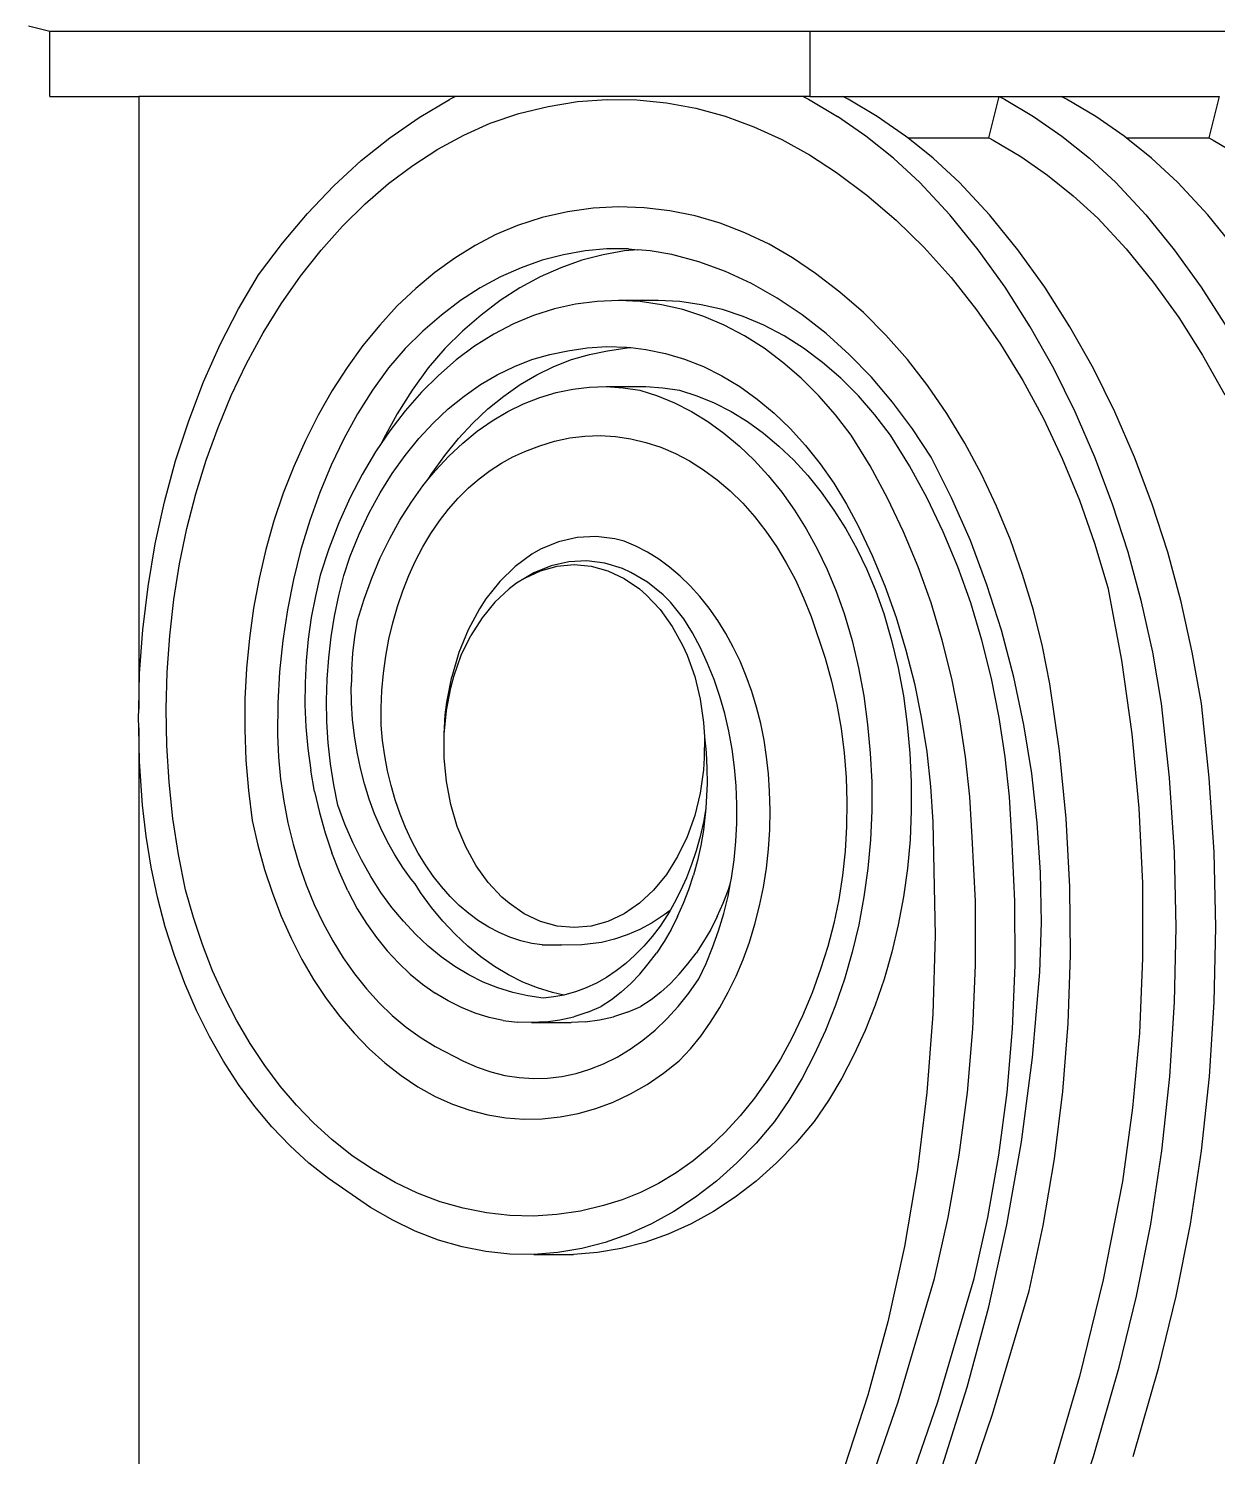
# Model space of a CAD drawing. Extents: x -1563 to 1637, y -685 to 815.
# Drawn here: x 573 to 708.5, y 372.3 to 535.1 of the extents above; entities that cross this region are included whole.
import ezdxf

# ---------------------------------------------------------------- set-up
doc = ezdxf.new("R2010")
doc.units = 0
doc.header["$MEASUREMENT"] = 0
doc.layers.get('0').update_dxf_attribs({"linetype": 'CONTINUOUS'})

msp = doc.modelspace()

# ---------------------------------------------------------------- linework, layer by layer
at = {"color": 22}
for p, q in [((573.02, 535.36), (575.43, 534.76)), ((575.43, 531.03), (575.43, 534.76)), ((575.43, 534.76), (662.05, 534.76)), ((662.05, 534.76), (662.05, 527.3)), ((662.05, 534.76), (768.12, 534.76)), ((575.43, 527.3), (575.43, 531.03)), ((575.43, 527.3), (585.58, 527.3)), ((585.58, 527.3), (585.58, 457.5)), ((621.68, 527.3), (585.58, 527.3)), ((621.68, 527.3), (620.98, 526.96)), ((661.27, 527.3), (621.68, 527.3)), ((662.05, 527.3), (661.27, 527.3)), ((661.27, 527.3), (661.88, 527)), ((662.05, 527.3), (665.79, 527.3)), ((666.4, 527), (665.79, 527.3)), ((665.79, 527.3), (683.6, 527.3)), ((682.43, 522.59), (683.6, 527.3)), ((683.6, 527.3), (684.21, 527)), ((683.6, 527.3), (690.68, 527.3)), ((691.28, 527), (690.68, 527.3)), ((690.68, 527.3), (708.67, 527.3)), ((708.67, 527.3), (707.5, 522.59)), ((617.53, 524.93), (620.98, 526.96)), ((628.89, 525.37), (632.22, 526.19)), ((632.22, 526.19), (635.58, 526.73)), ((635.58, 526.73), (638.96, 526.98)), ((638.96, 526.98), (642.34, 526.93)), ((642.34, 526.93), (645.71, 526.6)), ((645.71, 526.6), (649.06, 525.98)), ((649.06, 525.98), (652.38, 525.07)), ((661.88, 527), (665.2, 525.04)), ((669.72, 525.04), (666.4, 527)), ((684.21, 527), (687.53, 525.04)), ((694.61, 525.04), (691.28, 527)), ((614.17, 522.62), (617.53, 524.93)), ((622.61, 522.92), (625.61, 524.26)), ((625.61, 524.26), (628.89, 525.37)), ((652.38, 525.07), (655.65, 523.87)), ((668.43, 522.79), (665.2, 525.04)), ((672.95, 522.79), (669.72, 525.04)), ((687.53, 525.04), (690.76, 522.79)), ((697.84, 522.79), (694.61, 525.04)), ((610.92, 520.01), (614.17, 522.62)), ((619.67, 521.32), (622.61, 522.92)), ((655.65, 523.87), (658.87, 522.4)), ((658.87, 522.4), (662.01, 520.66)), ((671.56, 520.29), (668.43, 522.79)), ((673.21, 522.59), (672.95, 522.79)), ((673.21, 522.59), (682.43, 522.59)), ((676.08, 520.29), (673.21, 522.59)), ((682.43, 522.59), (682.94, 522.33)), ((690.76, 522.79), (693.89, 520.29)), ((698.1, 522.59), (697.84, 522.79)), ((698.1, 522.59), (707.5, 522.59)), ((700.96, 520.29), (698.1, 522.59)), ((707.5, 522.59), (708.01, 522.33)), ((616.82, 519.47), (619.67, 521.32)), ((682.94, 522.33), (686.07, 520.48)), ((708.01, 522.33), (711.14, 520.48)), ((607.79, 517.14), (610.92, 520.01)), ((614.05, 517.39), (616.82, 519.47)), ((662.01, 520.66), (665.07, 518.65)), ((674.57, 517.52), (671.56, 520.29)), ((679.09, 517.52), (676.08, 520.29)), ((686.07, 520.48), (689.11, 518.37)), ((693.89, 520.29), (696.91, 517.52)), ((703.98, 517.52), (700.96, 520.29)), ((665.07, 518.65), (668.53, 516.09)), ((677.98, 513.82), (674.57, 517.52)), ((682.5, 513.82), (679.09, 517.52)), ((689.11, 518.37), (692.06, 516.01)), ((696.91, 517.52), (700.32, 513.82)), ((707.39, 513.82), (703.98, 517.52)), ((604.79, 514), (607.79, 517.14)), ((611.37, 515.08), (614.05, 517.39)), ((668.53, 516.09), (671.87, 513.24)), ((692.06, 516.01), (694.87, 513.44)), ((608.8, 512.54), (611.37, 515.08)), ((637.34, 514.58), (634.44, 514.17)), ((640.25, 514.73), (637.34, 514.58)), ((643.17, 514.64), (640.25, 514.73)), ((646.08, 514.29), (643.17, 514.64)), ((648.96, 513.7), (646.08, 514.29)), ((601.94, 510.61), (604.79, 514)), ((631.56, 513.52), (628.72, 512.62)), ((634.44, 514.17), (631.56, 513.52)), ((651.82, 512.87), (648.96, 513.7)), ((654.63, 511.79), (651.82, 512.87)), ((671.87, 513.24), (675.07, 510.1)), ((681.23, 509.83), (677.98, 513.82)), ((685.74, 509.83), (682.5, 513.82)), ((694.87, 513.44), (698.08, 509.94)), ((700.32, 513.82), (703.56, 509.83)), ((710.63, 509.83), (707.39, 513.82)), ((606.35, 509.79), (608.8, 512.54)), ((626.28, 511.58), (623.9, 510.34)), ((628.72, 512.62), (626.28, 511.58)), ((657.39, 510.47), (654.63, 511.79)), ((599.24, 506.98), (601.94, 510.61)), ((604.02, 506.84), (606.35, 509.79)), ((623.9, 510.34), (621.58, 508.89)), ((636.43, 509.72), (633.97, 509.29)), ((638.9, 509.94), (636.43, 509.72)), ((640.94, 509.72), (638.49, 509.29)), ((641.37, 509.95), (638.9, 509.94)), ((642.45, 509.86), (640.94, 509.72)), ((641.37, 509.95), (642.45, 509.86)), ((643.84, 509.74), (642.45, 509.86)), ((646.3, 509.32), (643.84, 509.74)), ((660.08, 508.92), (657.39, 510.47)), ((675.07, 510.1), (678.13, 506.69)), ((684.29, 505.57), (681.23, 509.83)), ((688.81, 505.57), (685.74, 509.83)), ((698.08, 509.94), (701.16, 506.16)), ((703.56, 509.83), (706.62, 505.57)), ((621.58, 508.89), (619.32, 507.26)), ((629.14, 507.8), (626.79, 506.75)), ((631.54, 508.65), (629.14, 507.8)), ((633.66, 507.8), (631.3, 506.75)), ((633.97, 509.29), (631.54, 508.65)), ((636.06, 508.65), (633.66, 507.8)), ((638.49, 509.29), (636.06, 508.65)), ((649.38, 508.48), (646.3, 509.32)), ((652.43, 507.37), (649.38, 508.48)), ((662.7, 507.14), (660.08, 508.92)), ((596.96, 503.11), (599.24, 506.98)), ((601.82, 503.7), (604.02, 506.84)), ((619.32, 507.26), (617.14, 505.44)), ((626.79, 506.75), (624.48, 505.5)), ((631.3, 506.75), (629, 505.5)), ((655.41, 505.99), (652.43, 507.37)), ((665.47, 505.03), (662.7, 507.14)), ((678.13, 506.69), (681.03, 503.02)), ((701.16, 506.16), (704.07, 502.11)), ((617.14, 505.44), (615.04, 503.44)), ((624.48, 505.5), (622.24, 504.05)), ((629, 505.5), (626.75, 504.05)), ((658.33, 504.34), (655.41, 505.99)), ((668.15, 502.68), (665.47, 505.03)), ((687.16, 501.07), (684.29, 505.57)), ((691.68, 501.07), (688.81, 505.57)), ((706.62, 505.57), (709.5, 501.07)), ((594.87, 499.04), (596.96, 503.11)), ((599.77, 500.37), (601.82, 503.7)), ((615.04, 503.44), (613.03, 501.27)), ((622.24, 504.05), (620.06, 502.4)), ((626.75, 504.05), (624.58, 502.4)), ((632.94, 503.11), (630.55, 502.35)), ((635.36, 503.65), (632.94, 503.11)), ((637.8, 503.97), (635.36, 503.65)), ((640.25, 504.07), (637.8, 503.97)), ((642.7, 503.94), (640.25, 504.07)), ((644.77, 504.07), (640.25, 504.07)), ((645.14, 503.59), (642.7, 503.94)), ((647.22, 503.94), (644.77, 504.07)), ((647.56, 503.03), (645.14, 503.59)), ((649.66, 503.59), (647.22, 503.94)), ((649.95, 502.24), (647.56, 503.03)), ((652.08, 503.03), (649.66, 503.59)), ((654.46, 502.24), (652.08, 503.03)), ((661.16, 502.45), (658.33, 504.34)), ((681.03, 503.02), (683.76, 499.1)), ((613.03, 501.27), (611.11, 498.93)), ((620.06, 502.4), (617.96, 500.58)), ((624.58, 502.4), (622.48, 500.58)), ((628.26, 501.39), (626.03, 500.22)), ((630.55, 502.35), (628.26, 501.39)), ((652.29, 501.24), (649.95, 502.24)), ((654.58, 500.03), (652.29, 501.24)), ((656.81, 501.24), (654.46, 502.24)), ((659.1, 500.03), (656.81, 501.24)), ((663.9, 500.3), (661.16, 502.45)), ((670.71, 500.11), (668.15, 502.68)), ((704.07, 502.11), (706.8, 497.83)), ((597.86, 496.88), (599.77, 500.37)), ((617.96, 500.58), (615.95, 498.58)), ((622.48, 500.58), (620.46, 498.58)), ((626.03, 500.22), (623.85, 498.85)), ((656.82, 498.62), (654.58, 500.03)), ((661.33, 498.62), (659.1, 500.03)), ((666.54, 497.92), (663.9, 500.3)), ((673.16, 497.33), (670.71, 500.11)), ((689.83, 496.33), (687.16, 501.07)), ((694.35, 496.33), (691.68, 501.07)), ((592.97, 494.78), (594.87, 499.04)), ((611.11, 498.93), (609.31, 496.43)), ((615.95, 498.58), (614.03, 496.41)), ((620.46, 498.58), (618.54, 496.41)), ((623.85, 498.85), (621.75, 497.29)), ((632.41, 497.92), (634.47, 498.33)), ((634.47, 498.33), (636.69, 498.67)), ((636.69, 498.67), (638.92, 498.82)), ((636.93, 497.92), (638.99, 498.33)), ((638.92, 498.82), (641.15, 498.76)), ((638.99, 498.33), (641.21, 498.67)), ((641.15, 498.76), (641.66, 498.7)), ((641.21, 498.67), (641.66, 498.7)), ((641.66, 498.7), (643.37, 498.5)), ((643.37, 498.5), (645.58, 498.04)), ((645.58, 498.04), (647.76, 497.39)), ((658.98, 497), (656.82, 498.62)), ((663.49, 497), (661.33, 498.62)), ((683.76, 499.1), (686.31, 494.96)), ((596.11, 493.23), (597.86, 496.88)), ((609.31, 496.43), (607.61, 493.79)), ((614.03, 496.41), (612.21, 493.85)), ((618.54, 496.41), (616.72, 493.85)), ((621.75, 497.29), (619.72, 495.53)), ((626.41, 495.6), (628.38, 496.56)), ((628.38, 496.56), (630.38, 497.33)), ((630.38, 497.33), (632.41, 497.92)), ((630.93, 495.6), (632.89, 496.56)), ((632.89, 496.56), (634.9, 497.33)), ((634.9, 497.33), (636.93, 497.92)), ((647.76, 497.39), (649.91, 496.53)), ((649.91, 496.53), (652.01, 495.48)), ((661.06, 495.2), (658.98, 497)), ((665.57, 495.2), (663.49, 497)), ((669.06, 495.31), (666.54, 497.92)), ((675.48, 494.34), (673.16, 497.33)), ((706.8, 497.83), (709.33, 493.33)), ((591.27, 490.37), (592.97, 494.78)), ((619.72, 495.53), (617.78, 493.6)), ((624.5, 494.48), (626.41, 495.6)), ((629.02, 494.48), (630.93, 495.6)), ((652.01, 495.48), (654.06, 494.25)), ((663.05, 493.21), (661.06, 495.2)), ((667.57, 493.21), (665.57, 495.2)), ((671.46, 492.48), (669.06, 495.31)), ((686.31, 494.96), (688.66, 490.6)), ((692.29, 491.37), (689.83, 496.33)), ((696.8, 491.37), (694.35, 496.33)), ((594.61, 489.61), (596.11, 493.23)), ((607.61, 493.79), (606.03, 491.01)), ((612.21, 493.85), (610.51, 491.15)), ((616.72, 493.85), (615.03, 491.15)), ((617.78, 493.6), (615.93, 491.49)), ((620.85, 491.72), (622.64, 493.18)), ((622.64, 493.18), (624.5, 494.48)), ((625.36, 491.72), (627.16, 493.18)), ((627.16, 493.18), (629.02, 494.48)), ((631.27, 493.02), (633.14, 493.58)), ((633.14, 493.58), (635.03, 493.97)), ((635.03, 493.97), (636.94, 494.19)), ((636.94, 494.19), (638.85, 494.25)), ((638.85, 494.25), (643.37, 494.25)), ((638.85, 494.25), (640.77, 494.13)), ((640.77, 494.13), (642.67, 493.84)), ((642.67, 493.84), (644.67, 493.2)), ((643.37, 494.25), (645.28, 494.13)), ((644.67, 493.2), (646.63, 492.39)), ((645.28, 494.13), (647.19, 493.84)), ((647.19, 493.84), (649.18, 493.2)), ((649.18, 493.2), (651.15, 492.39)), ((654.06, 494.25), (656.05, 492.83)), ((664.95, 491.04), (663.05, 493.21)), ((669.46, 491.04), (667.57, 493.21)), ((677.66, 491.17), (675.48, 494.34)), ((615.93, 491.49), (614.19, 489.22)), ((619.13, 490.09), (620.85, 491.72)), ((623.64, 490.09), (625.36, 491.72)), ((627.62, 491.41), (629.42, 492.3)), ((629.42, 492.3), (631.27, 493.02)), ((646.63, 492.39), (648.55, 491.41)), ((651.15, 492.39), (653.07, 491.41)), ((656.05, 492.83), (657.96, 491.23)), ((673.73, 489.45), (671.46, 492.48)), ((589.78, 485.81), (591.27, 490.37)), ((606.03, 491.01), (604.58, 488.11)), ((610.51, 491.15), (608.94, 488.3)), ((615.03, 491.15), (613.46, 488.3)), ((617.49, 488.32), (619.13, 490.09)), ((622, 488.32), (623.64, 490.09)), ((624.15, 489.17), (625.86, 490.37)), ((625.86, 490.37), (627.62, 491.41)), ((648.55, 491.41), (650.43, 490.26)), ((650.43, 490.26), (652.25, 488.95)), ((653.07, 491.41), (654.95, 490.26)), ((654.95, 490.26), (656.77, 488.95)), ((657.96, 491.23), (659.8, 489.47)), ((666.74, 488.7), (664.95, 491.04)), ((671.25, 488.7), (669.46, 491.04)), ((679.7, 487.81), (677.66, 491.17)), ((688.66, 490.6), (690.81, 486.04)), ((694.52, 486.21), (692.29, 491.37)), ((699.04, 486.21), (696.8, 491.37)), ((593.26, 485.88), (594.61, 489.61)), ((608.94, 488.3), (607.51, 485.31)), ((614.19, 489.22), (613.2, 487.75)), ((613.46, 488.3), (613.2, 487.75)), ((615.93, 486.4), (617.49, 488.32)), ((620.45, 486.4), (622, 488.32)), ((622.49, 487.82), (624.15, 489.17)), ((632.96, 488.04), (634.68, 488.4)), ((634.68, 488.4), (636.42, 488.61)), ((636.42, 488.61), (638.16, 488.67)), ((638.16, 488.67), (639.91, 488.57)), ((639.91, 488.57), (641.64, 488.31)), ((641.64, 488.31), (643.36, 487.9)), ((652.25, 488.95), (654.01, 487.48)), ((656.77, 488.95), (658.52, 487.48)), ((659.8, 489.47), (661.55, 487.54)), ((668.9, 485.22), (666.74, 488.7)), ((673.41, 485.22), (671.25, 488.7)), ((675.85, 486.22), (673.73, 489.45)), ((604.58, 488.11), (603.24, 485.16)), ((612.55, 486.8), (611.04, 484.23)), ((613.2, 487.75), (612.55, 486.8)), ((620.91, 486.33), (622.49, 487.82)), ((628.22, 486.25), (629.58, 486.85)), ((629.58, 486.85), (631.26, 487.52)), ((631.26, 487.52), (632.96, 488.04)), ((643.36, 487.9), (645.05, 487.34)), ((645.05, 487.34), (646.72, 486.63)), ((646.72, 486.63), (648.35, 485.78)), ((654.01, 487.48), (655.7, 485.87)), ((658.52, 487.48), (660.21, 485.87)), ((661.55, 487.54), (663.21, 485.46)), ((681.59, 484.28), (679.7, 487.81)), ((588.51, 481.13), (589.78, 485.81)), ((592.08, 482.03), (593.26, 485.88)), ((603.24, 485.16), (602.04, 482.1)), ((607.51, 485.31), (606.21, 482.2)), ((614.47, 484.34), (615.93, 486.4)), ((618.98, 484.34), (620.45, 486.4)), ((619.39, 484.69), (620.91, 486.33)), ((625.61, 484.7), (626.9, 485.53)), ((626.9, 485.53), (628.22, 486.25)), ((648.35, 485.78), (649.94, 484.78)), ((655.7, 485.87), (657.31, 484.11)), ((660.21, 485.87), (661.82, 484.11)), ((663.21, 485.46), (664.76, 483.23)), ((670.9, 481.55), (668.9, 485.22)), ((675.41, 481.55), (673.41, 485.22)), ((678.2, 481.56), (675.85, 486.22)), ((690.81, 486.04), (692.76, 481.3)), ((696.53, 480.87), (694.52, 486.21)), ((701.05, 480.87), (699.04, 486.21)), ((611.04, 484.23), (609.64, 481.53)), ((613.1, 482.16), (614.47, 484.34)), ((617.95, 482.93), (618.57, 483.69)), ((618.57, 483.69), (619.39, 484.69)), ((618.57, 483.69), (618.98, 484.34)), ((623.15, 482.7), (624.36, 483.76)), ((624.36, 483.76), (625.61, 484.7)), ((649.94, 484.78), (651.48, 483.64)), ((651.48, 483.64), (652.97, 482.36)), ((657.31, 484.11), (658.84, 482.21)), ((661.82, 484.11), (663.35, 482.21)), ((683.32, 480.61), (681.59, 484.28)), ((591.07, 478.09), (592.08, 482.03)), ((602.04, 482.1), (600.98, 478.94)), ((606.21, 482.2), (605.06, 478.99)), ((611.84, 479.86), (613.1, 482.16)), ((616.6, 481.05), (617.95, 482.93)), ((621.99, 481.55), (623.15, 482.7)), ((652.97, 482.36), (654.39, 480.96)), ((658.84, 482.21), (660.28, 480.18)), ((663.35, 482.21), (664.79, 480.18)), ((664.76, 483.23), (666.21, 480.86)), ((587.46, 476.34), (588.51, 481.13)), ((609.64, 481.53), (608.38, 478.71)), ((615.34, 479.04), (616.6, 481.05)), ((619.85, 478.94), (620.89, 480.29)), ((620.89, 480.29), (621.99, 481.55)), ((654.39, 480.96), (655.75, 479.43)), ((660.28, 480.18), (661.62, 478.03)), ((664.79, 480.18), (666.14, 478.03)), ((666.21, 480.86), (667.55, 478.37)), ((672.73, 477.71), (670.9, 481.55)), ((677.24, 477.71), (675.41, 481.55)), ((680.33, 476.71), (678.2, 481.56)), ((684.89, 476.79), (683.32, 480.61)), ((692.76, 481.3), (694.49, 476.4)), ((698.3, 475.37), (696.53, 480.87)), ((702.82, 475.37), (701.05, 480.87)), ((600.98, 478.94), (600.06, 475.7)), ((605.06, 478.99), (604.06, 475.67)), ((608.38, 478.71), (607.25, 475.78)), ((610.69, 477.45), (611.84, 479.86)), ((614.17, 476.93), (615.34, 479.04)), ((618.87, 477.5), (619.85, 478.94)), ((655.75, 479.43), (657.03, 477.79)), ((590.24, 474.07), (591.07, 478.09)), ((609.66, 474.94), (610.69, 477.45)), ((613.1, 474.72), (614.17, 476.93)), ((617.96, 475.98), (618.87, 477.5)), ((635.54, 477.06), (633.42, 476.57)), ((637.68, 477.18), (635.54, 477.06)), ((639.82, 476.91), (637.68, 477.18)), ((640.88, 476.63), (639.82, 476.91)), ((657.03, 477.79), (658.23, 476.03)), ((661.62, 478.03), (662.87, 475.76)), ((666.14, 478.03), (667.39, 475.76)), ((667.55, 478.37), (669.14, 475.02)), ((674.38, 473.72), (672.73, 477.71)), ((678.9, 473.72), (677.24, 477.71)), ((586.64, 471.46), (587.46, 476.34)), ((600.06, 475.7), (599.28, 472.39)), ((604.06, 475.67), (603.21, 472.28)), ((607.25, 475.78), (606.26, 472.75)), ((617.12, 474.38), (617.96, 475.98)), ((631.37, 475.71), (630.37, 475.15)), ((633.42, 476.57), (631.37, 475.71)), ((642.22, 476.06), (640.88, 476.63)), ((643.54, 475.38), (642.22, 476.06)), ((644.82, 474.58), (643.54, 475.38)), ((658.23, 476.03), (659.36, 474.17)), ((662.87, 475.76), (664.01, 473.4)), ((667.39, 475.76), (668.53, 473.4)), ((682.22, 471.67), (680.33, 476.71)), ((686.29, 472.84), (684.89, 476.79)), ((694.49, 476.4), (695.99, 471.36)), ((699.83, 469.73), (698.3, 475.37)), ((704.34, 469.73), (702.82, 475.37)), ((589.58, 469.99), (590.24, 474.07)), ((608.96, 472.71), (609.66, 474.94)), ((612.13, 472.42), (613.1, 474.72)), ((616.36, 472.71), (617.12, 474.38)), ((628.47, 473.76), (626.71, 472.05)), ((630.37, 475.15), (628.47, 473.76)), ((632.56, 473.82), (630.6, 473.01)), ((631.35, 473.27), (633.26, 473.8)), ((634.59, 474.28), (632.56, 473.82)), ((633.26, 473.8), (635.2, 473.97)), ((636.64, 474.38), (634.59, 474.28)), ((635.2, 473.97), (637.14, 473.8)), ((638.68, 474.13), (636.64, 474.38)), ((637.14, 473.8), (639.04, 473.27)), ((640.68, 473.52), (638.68, 474.13)), ((646.07, 473.67), (644.82, 474.58)), ((647.27, 472.66), (646.07, 473.67)), ((659.36, 474.17), (660.39, 472.22)), ((669.14, 475.02), (670.58, 471.53)), ((675.85, 469.59), (674.38, 473.72)), ((680.37, 469.59), (678.9, 473.72)), ((599.28, 472.39), (598.65, 469.01)), ((603.21, 472.28), (602.52, 468.82)), ((606.26, 472.75), (605.7, 470.37)), ((608.37, 470.43), (608.96, 472.71)), ((611.27, 470.04), (612.13, 472.42)), ((615.67, 470.97), (616.36, 472.71)), ((626.71, 472.05), (625.12, 470.05)), ((629.65, 472.47), (628.63, 471.84)), ((629.65, 472.47), (631.35, 473.27)), ((630.6, 473.01), (629.65, 472.47)), ((639.04, 473.27), (640.88, 472.4)), ((641.66, 473.08), (640.68, 473.52)), ((640.88, 472.4), (642.63, 471.2)), ((643.55, 471.96), (641.66, 473.08)), ((645.32, 470.52), (643.55, 471.96)), ((648.42, 471.54), (647.27, 472.66)), ((660.39, 472.22), (661.33, 470.18)), ((664.01, 473.4), (665.05, 470.93)), ((668.53, 473.4), (669.56, 470.93)), ((687.51, 468.78), (686.29, 472.84)), ((586.04, 466.52), (586.64, 471.46)), ((605.7, 470.37), (605.24, 467.94)), ((607.88, 468.1), (608.37, 470.43)), ((615.06, 469.18), (615.67, 470.97)), ((627.77, 471.2), (626.15, 469.7)), ((628.63, 471.84), (627.77, 471.2)), ((642.63, 471.2), (643.45, 470.49)), ((643.45, 470.49), (644.99, 468.84)), ((646.15, 469.68), (645.32, 470.52)), ((649.52, 470.32), (648.42, 471.54)), ((650.57, 469.01), (649.52, 470.32)), ((665.05, 470.93), (665.97, 468.38)), ((669.56, 470.93), (670.48, 468.38)), ((670.58, 471.53), (671.87, 467.93)), ((683.87, 466.48), (682.22, 471.67)), ((695.99, 471.36), (697.56, 463.09)), ((589.11, 465.86), (589.58, 469.99)), ((598.65, 469.01), (598.18, 465.59)), ((602.52, 468.82), (601.99, 465.3)), ((610.52, 467.59), (611.27, 470.04)), ((614.53, 467.34), (615.06, 469.18)), ((624.4, 468.94), (623.11, 466.55)), ((625.12, 470.05), (624.4, 468.94)), ((626.15, 469.7), (624.69, 467.91)), ((644.99, 468.84), (646.37, 466.93)), ((647.69, 467.8), (646.15, 469.68)), ((651.55, 467.61), (650.57, 469.01)), ((661.33, 470.18), (662.18, 468.05)), ((677.13, 465.34), (675.85, 469.59)), ((681.65, 465.34), (680.37, 469.59)), ((688.54, 464.63), (687.51, 468.78)), ((701.11, 463.98), (699.83, 469.73)), ((705.62, 463.98), (704.34, 469.73)), ((605.24, 467.94), (604.89, 465.48)), ((607.5, 465.73), (607.88, 468.1)), ((610.21, 465.74), (610.52, 467.59)), ((614.09, 465.46), (614.53, 467.34)), ((624.69, 467.91), (623.41, 465.88)), ((648.67, 466.19), (647.69, 467.8)), ((652.47, 466.13), (651.55, 467.61)), ((662.18, 468.05), (663.78, 463.31)), ((665.97, 468.38), (666.85, 465.32)), ((670.48, 468.38), (671.36, 465.32)), ((671.87, 467.93), (672.99, 464.23)), ((585.68, 461.54), (586.04, 466.52)), ((588.81, 461.7), (589.11, 465.86)), ((598.18, 465.59), (597.85, 462.13)), ((604.89, 465.48), (604.65, 463)), ((607.22, 463.33), (607.5, 465.73)), ((609.99, 463.87), (610.21, 465.74)), ((613.73, 463.54), (614.09, 465.46)), ((623.11, 466.55), (622.05, 463.95)), ((622.33, 463.63), (623.41, 465.88)), ((646.37, 466.93), (647.55, 464.78)), ((649.58, 464.48), (648.67, 466.19)), ((653.32, 464.57), (652.47, 466.13)), ((685.28, 461.14), (683.87, 466.48)), ((601.99, 465.3), (601.62, 461.74)), ((609.85, 461.99), (609.99, 463.87)), ((622.05, 463.95), (621.24, 461.19)), ((647.55, 464.78), (648.06, 463.63)), ((650.4, 462.7), (649.58, 464.48)), ((654.1, 462.95), (653.32, 464.57)), ((666.85, 465.32), (667.59, 462.19)), ((671.36, 465.32), (672.1, 462.19)), ((672.99, 464.23), (673.95, 460.43)), ((678.22, 460.99), (677.13, 465.34)), ((682.74, 460.99), (681.65, 465.34)), ((689.4, 460.39), (688.54, 464.63)), ((702.13, 458.12), (701.11, 463.98)), ((706.65, 458.12), (705.62, 463.98)), ((604.65, 463), (604.53, 460.5)), ((607.05, 460.92), (607.22, 463.33)), ((613.47, 461.59), (613.73, 463.54)), ((621.47, 461.2), (622.33, 463.63)), ((648.06, 463.63), (648.92, 461.2)), ((651.14, 460.86), (650.4, 462.7)), ((654.8, 461.25), (654.1, 462.95)), ((663.78, 463.31), (664.52, 460.69)), ((667.59, 462.19), (668.18, 459)), ((672.1, 462.19), (672.7, 459)), ((697.56, 463.09), (698.74, 454.69)), ((585.58, 457.5), (585.68, 461.54)), ((588.7, 457.52), (588.81, 461.7)), ((597.85, 462.13), (597.68, 458.66)), ((601.62, 461.74), (601.41, 458.16)), ((606.98, 458.49), (607.05, 460.92)), ((609.85, 461.99), (609.8, 460.09)), ((613.29, 459.62), (613.47, 461.59)), ((620.68, 458.3), (621.24, 461.19)), ((621.13, 459.93), (621.47, 461.2)), ((648.92, 461.2), (649.55, 458.64)), ((651.79, 458.94), (651.14, 460.86)), ((655.43, 459.5), (654.8, 461.25)), ((664.52, 460.69), (665.12, 458.01)), ((679.11, 456.55), (678.22, 460.99)), ((683.62, 456.55), (682.74, 460.99)), ((686.43, 455.69), (685.28, 461.14)), ((604.53, 460.5), (604.52, 457.99)), ((609.83, 458.2), (609.8, 460.09)), ((613.2, 457.65), (613.29, 459.62)), ((620.63, 457.32), (621.13, 459.93)), ((652.35, 456.98), (651.79, 458.94)), ((655.98, 457.7), (655.43, 459.5)), ((668.18, 459), (668.63, 455.76)), ((672.7, 459), (673.15, 455.76)), ((673.95, 460.43), (674.74, 456.57)), ((690.5, 452.75), (689.4, 460.39)), ((585.56, 456.53), (585.58, 457.5)), ((588.78, 453.34), (588.7, 457.52)), ((597.68, 458.66), (597.66, 455.17)), ((601.41, 458.16), (601.37, 454.57)), ((604.52, 457.99), (604.63, 455.48)), ((607.02, 456.06), (606.98, 458.49)), ((609.95, 456.31), (609.83, 458.2)), ((613.2, 455.67), (613.2, 457.65)), ((620.37, 454.64), (620.63, 457.32)), ((620.5, 456.83), (620.68, 458.3)), ((649.55, 458.64), (649.93, 455.98)), ((656.44, 455.85), (655.98, 457.7)), ((665.12, 458.01), (665.61, 455.28)), ((703.04, 449.68), (702.13, 458.12)), ((707.56, 449.68), (706.65, 458.12)), ((585.58, 455.38), (585.56, 456.53)), ((607.17, 453.65), (607.02, 456.06)), ((610.16, 454.44), (609.95, 456.31)), ((620.37, 454.64), (620.5, 456.83)), ((649.93, 455.98), (650.03, 454.33)), ((652.82, 454.97), (652.35, 456.98)), ((656.82, 453.96), (656.44, 455.85)), ((668.63, 455.76), (668.93, 452.49)), ((673.15, 455.76), (673.45, 452.49)), ((674.74, 456.57), (675.36, 452.64)), ((679.79, 452.04), (679.11, 456.55)), ((684.31, 452.04), (683.62, 456.55)), ((687.32, 450.14), (686.43, 455.69)), ((585.58, 455.38), (585.58, 210.36)), ((585.66, 451.53), (585.58, 455.38)), ((597.66, 455.17), (597.79, 451.69)), ((601.37, 454.57), (601.5, 452.02)), ((604.63, 455.48), (604.85, 452.99)), ((610.46, 452.59), (610.16, 454.44)), ((613.36, 453.91), (613.2, 455.67)), ((620.37, 451.93), (620.37, 454.64)), ((650.03, 454.33), (650.02, 451.93)), ((650.03, 454.33), (650.22, 452.56)), ((653.19, 452.92), (652.82, 454.97)), ((665.61, 455.28), (665.96, 452.52)), ((698.74, 454.69), (699.54, 446.2)), ((589.04, 449.17), (588.78, 453.34)), ((604.85, 452.99), (605.18, 450.53)), ((607.43, 451.24), (607.17, 453.65)), ((610.83, 450.76), (610.46, 452.59)), ((613.61, 452.17), (613.36, 453.91)), ((650.22, 452.56), (650.32, 450.78)), ((653.47, 450.84), (653.19, 452.92)), ((657.12, 452.05), (656.82, 453.96)), ((665.96, 452.52), (666.18, 449.72)), ((668.93, 452.49), (669.09, 449.2)), ((673.45, 452.49), (673.6, 449.2)), ((675.36, 452.64), (675.8, 448.66)), ((691.26, 445.03), (690.5, 452.75)), ((586, 446.54), (585.66, 451.53)), ((597.79, 451.69), (598.08, 448.23)), ((601.5, 452.02), (601.74, 449.5)), ((607.79, 448.87), (607.43, 451.24)), ((613.93, 450.46), (613.61, 452.17)), ((620.63, 449.25), (620.37, 451.93)), ((650.02, 451.93), (649.93, 450.58)), ((653.66, 448.74), (653.47, 450.84)), ((657.33, 450.11), (657.12, 452.05)), ((680.27, 447.48), (679.79, 452.04)), ((684.79, 447.48), (684.31, 452.04)), ((589.48, 445.03), (589.04, 449.17)), ((601.74, 449.5), (602.1, 446.99)), ((605.62, 448.1), (605.18, 450.53)), ((611.29, 448.98), (610.83, 450.76)), ((614.33, 448.78), (613.93, 450.46)), ((621.13, 446.63), (620.63, 449.25)), ((649.93, 450.58), (649.55, 447.93)), ((650.32, 450.78), (650.34, 449)), ((657.45, 448.16), (657.33, 450.11)), ((666.18, 449.72), (666.27, 446.91)), ((669.09, 449.2), (669.09, 445.91)), ((673.6, 449.2), (673.6, 445.91)), ((687.96, 444.52), (687.32, 450.14)), ((703.59, 441.18), (703.04, 449.68)), ((708.11, 441.18), (707.56, 449.68)), ((598.08, 448.23), (598.52, 444.79)), ((605.62, 448.1), (606.17, 445.71)), ((608.25, 446.53), (607.79, 448.87)), ((611.83, 447.24), (611.29, 448.98)), ((614.81, 447.14), (614.33, 448.78)), ((649.55, 447.93), (648.92, 445.37)), ((650.34, 449), (650.19, 446.19)), ((653.74, 446.63), (653.66, 448.74)), ((657.51, 445.95), (657.45, 448.16)), ((675.8, 448.66), (676.07, 444.66)), ((586.41, 443), (586, 446.54)), ((602.1, 446.99), (602.58, 444.53)), ((609.06, 444.38), (608.25, 446.53)), ((612.45, 445.55), (611.83, 447.24)), ((615.36, 445.54), (614.81, 447.14)), ((621.87, 444.13), (621.13, 446.63)), ((650.19, 446.19), (649.91, 443.68)), ((650.19, 446.19), (649.91, 444.61)), ((653.73, 444.51), (653.74, 446.63)), ((657.47, 443.74), (657.51, 445.95)), ((666.27, 446.91), (666.23, 444.1)), ((680.55, 442.89), (680.27, 447.48)), ((685.06, 442.89), (684.79, 447.48)), ((699.54, 446.2), (699.95, 437.66)), ((590.1, 440.94), (589.48, 445.03)), ((598.52, 444.79), (599.16, 441.97)), ((602.58, 444.53), (603.17, 442.11)), ((606.17, 445.71), (606.83, 443.38)), ((609.96, 442.31), (609.06, 444.38)), ((613.15, 443.92), (612.45, 445.55)), ((615.98, 444), (615.36, 445.54)), ((648.92, 445.37), (648.06, 442.94)), ((649.91, 444.61), (649.54, 442.96)), ((653.62, 442.4), (653.73, 444.51)), ((669.09, 445.91), (668.94, 442.61)), ((673.6, 445.91), (673.46, 442.61)), ((676.07, 444.66), (676.31, 431.68)), ((688.32, 438.86), (687.96, 444.52)), ((691.68, 437.25), (691.26, 445.03)), ((586.98, 439.5), (586.41, 443)), ((606.83, 443.38), (607.59, 441.1)), ((613.92, 442.36), (613.15, 443.92)), ((616.67, 442.51), (615.98, 444)), ((622.85, 441.79), (621.87, 444.13)), ((648.06, 442.94), (646.98, 440.69)), ((649.54, 442.96), (649.09, 441.35)), ((649.91, 443.68), (649.61, 441.94)), ((657.33, 441.54), (657.47, 443.74)), ((666.23, 444.1), (666.06, 441.3)), ((680.9, 435.62), (680.55, 442.89)), ((685.41, 435.62), (685.06, 442.89)), ((599.16, 441.97), (599.92, 439.2)), ((603.17, 442.11), (603.86, 439.75)), ((608.45, 438.9), (607.59, 441.1)), ((610.95, 440.31), (609.96, 442.31)), ((614.75, 440.87), (613.92, 442.36)), ((617.43, 441.09), (616.67, 442.51)), ((618.25, 439.74), (617.43, 441.09)), ((624.03, 439.64), (622.85, 441.79)), ((649.09, 441.35), (648.57, 439.78)), ((649.61, 441.94), (649.23, 440.24)), ((653.42, 440.31), (653.62, 442.4)), ((657.09, 439.35), (657.33, 441.54)), ((666.06, 441.3), (665.76, 438.52)), ((668.94, 442.61), (668.64, 439.34)), ((673.46, 442.61), (673.16, 439.34)), ((703.78, 432.64), (703.59, 441.18)), ((708.3, 432.64), (708.11, 441.18)), ((587.71, 436.06), (586.98, 439.5)), ((590.9, 436.91), (590.1, 440.94)), ((603.86, 439.75), (604.67, 437.46)), ((612.02, 438.41), (610.95, 440.31)), ((615.66, 439.45), (614.75, 440.87)), ((616.63, 438.12), (615.66, 439.45)), ((619.13, 438.46), (618.25, 439.74)), ((625.4, 437.73), (624.03, 439.64)), ((646.98, 440.69), (645.7, 438.65)), ((648.57, 439.78), (647.98, 438.26)), ((649.23, 440.24), (648.78, 438.57)), ((653.12, 438.23), (653.42, 440.31)), ((599.92, 439.2), (600.8, 436.51)), ((609.42, 436.78), (608.45, 438.9)), ((613.18, 436.6), (612.02, 438.41)), ((617.07, 437.58), (616.63, 438.12)), ((620.07, 437.27), (619.13, 438.46)), ((645.7, 438.65), (644.24, 436.87)), ((647.98, 438.26), (647.32, 436.79)), ((648.25, 436.94), (648.78, 438.57)), ((653.01, 437.71), (653.12, 438.23)), ((656.75, 437.19), (657.09, 439.35)), ((665.76, 438.52), (665.33, 435.78)), ((668.64, 439.34), (668.2, 436.11)), ((673.16, 439.34), (672.71, 436.11)), ((688.42, 433.18), (688.32, 438.86)), ((591.8, 433.75), (590.9, 436.91)), ((600.8, 436.51), (601.81, 433.9)), ((604.67, 437.46), (605.57, 435.24)), ((609.42, 436.78), (610.47, 434.75)), ((614.42, 434.9), (613.18, 436.6)), ((617.7, 436.6), (617.07, 437.58)), ((618.93, 434.9), (617.7, 436.6)), ((621.06, 436.15), (620.07, 437.27)), ((622.1, 435.13), (621.06, 436.15)), ((626.94, 436.08), (625.4, 437.73)), ((644.24, 436.87), (642.63, 435.37)), ((647.32, 436.79), (646.59, 435.37)), ((647.65, 435.37), (648.25, 436.94)), ((652.16, 435.37), (652.76, 436.94)), ((652.23, 434.19), (652.72, 436.19)), ((652.72, 436.19), (653.01, 437.71)), ((652.76, 436.94), (653.01, 437.71)), ((656.31, 435.06), (656.75, 437.19)), ((691.75, 429.46), (691.68, 437.25)), ((699.95, 437.66), (699.96, 429.1)), ((588.6, 432.69), (587.71, 436.06)), ((605.57, 435.24), (606.58, 433.11)), ((610.47, 434.75), (611.54, 433.05)), ((615.73, 433.31), (614.42, 434.9)), ((620.24, 433.31), (618.93, 434.9)), ((623.18, 434.21), (622.1, 435.13)), ((627.77, 435.37), (626.94, 436.08)), ((629.51, 434.17), (627.77, 435.37)), ((642.63, 435.37), (640.88, 434.17)), ((646.12, 434.56), (645.44, 434.03)), ((646.12, 434.56), (645.81, 434.04)), ((646.59, 435.37), (646.12, 434.56)), ((646.97, 433.85), (647.65, 435.37)), ((651.49, 433.85), (652.16, 435.37)), ((655.78, 432.98), (656.31, 435.06)), ((665.33, 435.78), (664.77, 433.07)), ((668.2, 436.11), (667.61, 432.91)), ((672.71, 436.11), (672.12, 432.91)), ((680.92, 428.33), (680.9, 435.62)), ((685.44, 428.33), (685.41, 435.62)), ((592.83, 430.66), (591.8, 433.75)), ((601.81, 433.9), (602.93, 431.39)), ((606.58, 433.11), (607.68, 431.07)), ((611.54, 433.05), (612.68, 431.45)), ((617.11, 431.83), (615.73, 433.31)), ((621.62, 431.83), (620.24, 433.31)), ((624.3, 433.38), (623.18, 434.21)), ((625.46, 432.65), (624.3, 433.38)), ((631.35, 433.3), (629.51, 434.17)), ((633.26, 432.77), (631.35, 433.3)), ((639.04, 433.3), (637.14, 432.77)), ((640.88, 434.17), (639.04, 433.3)), ((644.08, 433.15), (642.67, 432.39)), ((645.44, 434.03), (644.08, 433.15)), ((645.81, 434.04), (644.97, 432.77)), ((646.97, 433.85), (646.23, 432.39)), ((651.49, 433.85), (650.75, 432.39)), ((651.64, 432.23), (652.23, 434.19)), ((655.16, 430.94), (655.78, 432.98)), ((664.77, 433.07), (664.08, 430.43)), ((667.61, 432.91), (666.87, 429.78)), ((672.12, 432.91), (671.39, 429.78)), ((688.26, 427.5), (688.42, 433.18)), ((589.64, 429.4), (588.6, 432.69)), ((602.93, 431.39), (604.16, 428.97)), ((612.68, 431.45), (613.89, 429.96)), ((618.55, 430.48), (617.11, 431.83)), ((623.07, 430.48), (621.62, 431.83)), ((626.65, 432.02), (625.46, 432.65)), ((627.87, 431.5), (626.65, 432.02)), ((629.1, 431.09), (627.87, 431.5)), ((635.2, 432.59), (633.26, 432.77)), ((637.14, 432.77), (635.2, 432.59)), ((641.23, 431.76), (639.77, 431.26)), ((642.67, 432.39), (641.23, 431.76)), ((644.07, 431.58), (643.12, 430.46)), ((644.97, 432.77), (644.07, 431.58)), ((646.23, 432.39), (645.43, 431)), ((650.75, 432.39), (649.94, 431)), ((650.97, 430.34), (651.64, 432.23)), ((676.31, 431.68), (676.05, 422.72)), ((703.6, 424.11), (703.78, 432.64)), ((708.12, 424.11), (708.3, 432.64)), ((594, 427.67), (592.83, 430.66)), ((607.68, 431.07), (608.88, 429.14)), ((615.17, 428.57), (613.89, 429.96)), ((620.05, 429.25), (618.55, 430.48)), ((624.57, 429.25), (623.07, 430.48)), ((630.35, 430.79), (629.1, 431.09)), ((631.54, 430.62), (630.35, 430.79)), ((631.54, 430.62), (633.68, 430.62)), ((633.78, 430.6), (633.68, 430.62)), ((636.06, 430.62), (633.78, 430.6)), ((638.29, 430.9), (636.06, 430.62)), ((639.77, 431.26), (638.29, 430.9)), ((643.12, 430.46), (642.12, 429.44)), ((643.64, 428.45), (644.56, 429.68)), ((645.43, 431), (644.56, 429.68)), ((648.15, 428.45), (649.08, 429.68)), ((649.94, 431), (649.08, 429.68)), ((650.22, 428.5), (650.97, 430.34)), ((654.44, 428.97), (655.16, 430.94)), ((664.08, 430.43), (663.27, 427.85)), ((666.87, 429.78), (665.99, 426.72)), ((671.39, 429.78), (670.51, 426.72)), ((590.82, 426.22), (589.64, 429.4)), ((604.16, 428.97), (605.5, 426.68)), ((608.88, 429.14), (610.16, 427.31)), ((615.17, 428.57), (616.51, 427.3)), ((621.6, 428.16), (620.05, 429.25)), ((623.2, 427.2), (621.6, 428.16)), ((626.12, 428.16), (624.57, 429.25)), ((627.72, 427.2), (626.12, 428.16)), ((641.08, 428.5), (639.99, 427.65)), ((642.12, 429.44), (641.08, 428.5)), ((642.66, 427.29), (643.64, 428.45)), ((647.17, 427.29), (648.15, 428.45)), ((649.38, 426.74), (650.22, 428.5)), ((653.64, 427.06), (654.44, 428.97)), ((680.63, 421.05), (680.92, 428.33)), ((685.14, 421.05), (685.44, 428.33)), ((691.49, 421.67), (691.75, 429.46)), ((699.96, 429.1), (699.59, 420.56)), ((595.3, 424.79), (594, 427.67)), ((605.5, 426.68), (606.95, 424.5)), ((610.16, 427.31), (611.52, 425.61)), ((616.51, 427.3), (617.9, 426.15)), ((624.84, 426.39), (623.2, 427.2)), ((626.51, 425.71), (624.84, 426.39)), ((629.35, 426.39), (627.72, 427.2)), ((631.02, 425.71), (629.35, 426.39)), ((638.87, 426.9), (637.72, 426.26)), ((639.99, 427.65), (638.87, 426.9)), ((642.66, 427.29), (641.63, 426.23)), ((647.17, 427.29), (646.15, 426.23)), ((648.24, 425.12), (649.38, 426.74)), ((652.75, 425.22), (653.64, 427.06)), ((663.27, 427.85), (662.31, 425.14)), ((665.99, 426.72), (664.98, 423.74)), ((670.51, 426.72), (669.49, 423.74)), ((687.41, 417.8), (688.26, 427.5)), ((592.16, 423.14), (590.82, 426.22)), ((596.72, 422.03), (595.3, 424.79)), ((611.52, 425.61), (612.96, 424.02)), ((617.9, 426.15), (619.34, 425.13)), ((620.83, 424.23), (619.34, 425.13)), ((628.21, 425.18), (626.51, 425.71)), ((629.92, 424.8), (628.21, 425.18)), ((631.66, 424.57), (629.92, 424.8)), ((632.72, 425.18), (631.02, 425.71)), ((634, 424.9), (632.72, 425.18)), ((634, 424.9), (632.89, 424.7)), ((634.13, 424.93), (634, 424.9)), ((635.34, 425.26), (634.13, 424.93)), ((636.54, 425.71), (635.34, 425.26)), ((637.72, 426.26), (636.54, 425.71)), ((640.55, 425.25), (639.44, 424.38)), ((640.55, 425.25), (641.63, 426.23)), ((645.07, 425.25), (643.95, 424.38)), ((645.07, 425.25), (646.15, 426.23)), ((647.03, 423.61), (648.24, 425.12)), ((651.78, 423.47), (652.75, 425.22)), ((662.31, 425.14), (661.22, 422.52)), ((593.63, 420.19), (592.16, 423.14)), ((606.95, 424.5), (608.48, 422.45)), ((612.96, 424.02), (614.46, 422.57)), ((622.36, 423.47), (620.83, 424.23)), ((623.91, 422.85), (622.36, 423.47)), ((632.89, 424.7), (631.66, 424.57)), ((636.73, 422.95), (638.28, 423.6)), ((639.44, 424.38), (638.28, 423.6)), ((641.25, 422.95), (642.8, 423.6)), ((643.95, 424.38), (642.8, 423.6)), ((645.75, 422.21), (647.03, 423.61)), ((650.73, 421.8), (651.78, 423.47)), ((664.98, 423.74), (663.83, 420.86)), ((669.49, 423.74), (668.35, 420.86)), ((703.06, 415.61), (703.6, 424.11)), ((707.58, 415.61), (708.12, 424.11)), ((598.27, 419.39), (596.72, 422.03)), ((608.48, 422.45), (610.11, 420.55)), ((614.46, 422.57), (616.03, 421.26)), ((625.49, 422.36), (623.91, 422.85)), ((627.09, 422.02), (625.49, 422.36)), ((627.09, 422.02), (628.71, 421.82)), ((630.33, 421.76), (628.71, 421.82)), ((631.95, 421.84), (630.33, 421.76)), ((630.33, 421.76), (634.84, 421.76)), ((631.95, 421.84), (633.56, 422.07)), ((633.56, 422.07), (635.15, 422.44)), ((636.46, 421.84), (634.84, 421.76)), ((636.73, 422.95), (635.15, 422.44)), ((636.46, 421.84), (638.07, 422.07)), ((638.07, 422.07), (639.67, 422.44)), ((641.25, 422.95), (639.67, 422.44)), ((644.42, 420.92), (645.75, 422.21)), ((649.61, 420.23), (650.73, 421.8)), ((661.22, 422.52), (660.01, 420)), ((676.05, 422.72), (675.38, 413.81)), ((690.88, 413.93), (691.49, 421.67)), ((595.23, 417.38), (593.63, 420.19)), ((610.11, 420.55), (611.82, 418.79)), ((616.03, 421.26), (617.66, 420.09)), ((617.66, 420.09), (619.34, 419.06)), ((643.02, 419.76), (644.42, 420.92)), ((648.43, 418.77), (649.61, 420.23)), ((660.01, 420), (658.69, 417.59)), ((663.83, 420.86), (662.55, 418.08)), ((668.35, 420.86), (667.07, 418.08)), ((680.01, 413.81), (680.63, 421.05)), ((684.53, 413.81), (685.14, 421.05)), ((699.59, 420.56), (698.82, 412.07)), ((599.93, 416.89), (598.27, 419.39)), ((611.82, 418.79), (613.61, 417.18)), ((619.34, 419.06), (622.57, 417.37)), ((640.08, 417.83), (641.57, 418.73)), ((641.57, 418.73), (643.02, 419.76)), ((647.17, 417.41), (648.43, 418.77)), ((596.95, 414.72), (595.23, 417.38)), ((601.69, 414.54), (599.93, 416.89)), ((613.61, 417.18), (615.46, 415.73)), ((622.57, 417.37), (624.12, 416.69)), ((624.12, 416.69), (625.7, 416.15)), ((636.99, 416.45), (638.55, 417.07)), ((638.55, 417.07), (640.08, 417.83)), ((645.38, 415.99), (647.17, 417.41)), ((658.69, 417.59), (657.27, 415.31)), ((662.55, 418.08), (661.15, 415.42)), ((667.07, 418.08), (665.67, 415.42)), ((686.15, 408.19), (687.41, 417.8)), ((615.46, 415.73), (617.38, 414.45)), ((625.7, 416.15), (627.3, 415.75)), ((627.3, 415.75), (628.92, 415.5)), ((628.92, 415.5), (630.54, 415.4)), ((630.54, 415.4), (632.17, 415.44)), ((632.17, 415.44), (633.79, 415.63)), ((633.79, 415.63), (635.4, 415.97)), ((635.4, 415.97), (636.99, 416.45)), ((643.52, 414.73), (645.38, 415.99)), ((657.27, 415.31), (655.74, 413.15)), ((661.15, 415.42), (659.64, 412.89)), ((665.67, 415.42), (664.15, 412.89)), ((702.15, 407.16), (703.06, 415.61)), ((706.67, 407.16), (707.58, 415.61)), ((598.8, 412.21), (596.95, 414.72)), ((603.56, 412.34), (601.69, 414.54)), ((617.38, 414.45), (619.35, 413.34)), ((639.65, 412.71), (641.61, 413.64)), ((641.61, 413.64), (643.52, 414.73)), ((675.38, 413.81), (674.3, 404.98)), ((679.07, 406.64), (680.01, 413.81)), ((683.59, 406.64), (684.53, 413.81)), ((689.93, 406.24), (690.88, 413.93)), ((600.76, 409.88), (598.8, 412.21)), ((605.52, 410.31), (603.56, 412.34)), ((619.35, 413.34), (621.32, 412.47)), ((621.32, 412.47), (623.32, 411.78)), ((623.32, 411.78), (625.35, 411.26)), ((635.64, 411.4), (637.66, 411.97)), ((637.66, 411.97), (639.65, 412.71)), ((655.74, 413.15), (654.11, 411.14)), ((659.64, 412.89), (658.01, 410.5)), ((664.15, 412.89), (662.52, 410.5)), ((698.82, 412.07), (697.66, 403.66)), ((607.57, 408.45), (605.52, 410.31)), ((625.35, 411.26), (627.4, 410.93)), ((627.4, 410.93), (629.47, 410.77)), ((629.47, 410.77), (631.53, 410.8)), ((631.53, 410.8), (633.59, 411.01)), ((633.59, 411.01), (635.64, 411.4)), ((654.11, 411.14), (652.4, 409.27)), ((658.01, 410.5), (655.91, 408.04)), ((662.52, 410.5), (660.43, 408.04)), ((602.82, 407.72), (600.76, 409.88)), ((652.4, 409.27), (650.6, 407.56)), ((604.97, 405.75), (602.82, 407.72)), ((609.9, 406.6), (607.57, 408.45)), ((650.6, 407.56), (648.74, 406.02)), ((655.91, 408.04), (653.71, 405.78)), ((660.43, 408.04), (658.23, 405.78)), ((684.49, 398.7), (686.15, 408.19)), ((700.89, 398.81), (702.15, 407.16)), ((705.41, 398.81), (706.67, 407.16)), ((607.21, 403.98), (604.97, 405.75)), ((612.31, 404.97), (609.9, 406.6)), ((648.74, 406.02), (646.8, 404.64)), ((653.71, 405.78), (651.41, 403.71)), ((658.23, 405.78), (655.92, 403.71)), ((677.82, 399.57), (679.07, 406.64)), ((682.34, 399.57), (683.59, 406.64)), ((688.64, 398.66), (689.93, 406.24)), ((611.98, 400.71), (607.21, 403.98)), ((614.79, 403.54), (612.31, 404.97)), ((646.8, 404.64), (644.8, 403.44)), ((651.41, 403.71), (649.01, 401.86)), ((655.92, 403.71), (653.53, 401.86)), ((674.3, 404.98), (672.81, 396.25)), ((697.66, 403.66), (695.46, 392.43)), ((617.33, 402.34), (614.79, 403.54)), ((619.92, 401.35), (617.33, 402.34)), ((642.76, 402.42), (640.67, 401.58)), ((644.8, 403.44), (642.76, 402.42)), ((614.51, 399.23), (611.98, 400.71)), ((622.54, 400.6), (619.92, 401.35)), ((625.2, 400.07), (622.54, 400.6)), ((638.54, 400.93), (635.9, 400.29)), ((640.67, 401.58), (638.54, 400.93)), ((649.01, 401.86), (646.54, 400.23)), ((653.53, 401.86), (651.06, 400.23)), ((617.09, 397.99), (614.51, 399.23)), ((627.87, 399.78), (625.2, 400.07)), ((630.55, 399.71), (627.87, 399.78)), ((633.23, 399.89), (630.55, 399.71)), ((635.9, 400.29), (633.23, 399.89)), ((644, 398.83), (641.39, 397.65)), ((646.54, 400.23), (644, 398.83)), ((648.51, 398.83), (645.91, 397.65)), ((651.06, 400.23), (648.51, 398.83)), ((676.26, 392.61), (677.82, 399.57)), ((680.77, 392.61), (682.34, 399.57)), ((699.27, 390.58), (700.89, 398.81)), ((703.79, 390.58), (705.41, 398.81)), ((619.73, 396.98), (617.09, 397.99)), ((641.39, 397.65), (638.74, 396.71)), ((645.91, 397.65), (643.25, 396.71)), ((682.43, 389.37), (684.49, 398.7)), ((687.03, 391.2), (688.64, 398.66)), ((622.41, 396.2), (619.73, 396.98)), ((625.13, 395.68), (622.41, 396.2)), ((627.86, 395.39), (625.13, 395.68)), ((633.33, 395.56), (630.59, 395.35)), ((636.05, 396.02), (633.33, 395.56)), ((637.84, 395.56), (635.11, 395.35)), ((638.74, 396.71), (636.05, 396.02)), ((640.56, 396.02), (637.84, 395.56)), ((643.25, 396.71), (640.56, 396.02)), ((672.81, 396.25), (670.93, 387.68)), ((630.59, 395.35), (627.86, 395.39)), ((630.59, 395.35), (635.11, 395.35)), ((672.09, 378.54), (676.26, 392.61)), ((676.61, 378.54), (680.77, 392.61)), ((695.46, 392.43), (692.78, 381.42)), ((682.86, 377.13), (687.03, 391.2)), ((679.98, 380.21), (682.43, 389.37)), ((697.3, 382.49), (699.27, 390.58)), ((701.82, 382.49), (703.79, 390.58)), ((670.93, 387.68), (668.66, 379.3)), ((694.38, 372.32), (697.3, 382.49)), ((698.9, 372.32), (701.82, 382.49)), ((692.78, 381.42), (689.6, 370.66)), ((668.66, 379.3), (666.01, 371.13)), ((677.15, 371.28), (679.98, 380.21)), ((667.38, 364.82), (672.09, 378.54)), ((671.9, 364.82), (676.61, 378.54)), ((678.15, 363.4), (682.86, 377.13)), ((691.07, 362.39), (694.38, 372.32))]:
    msp.add_line(p, q, dxfattribs=at)

doc.saveas('drawing.dxf')
